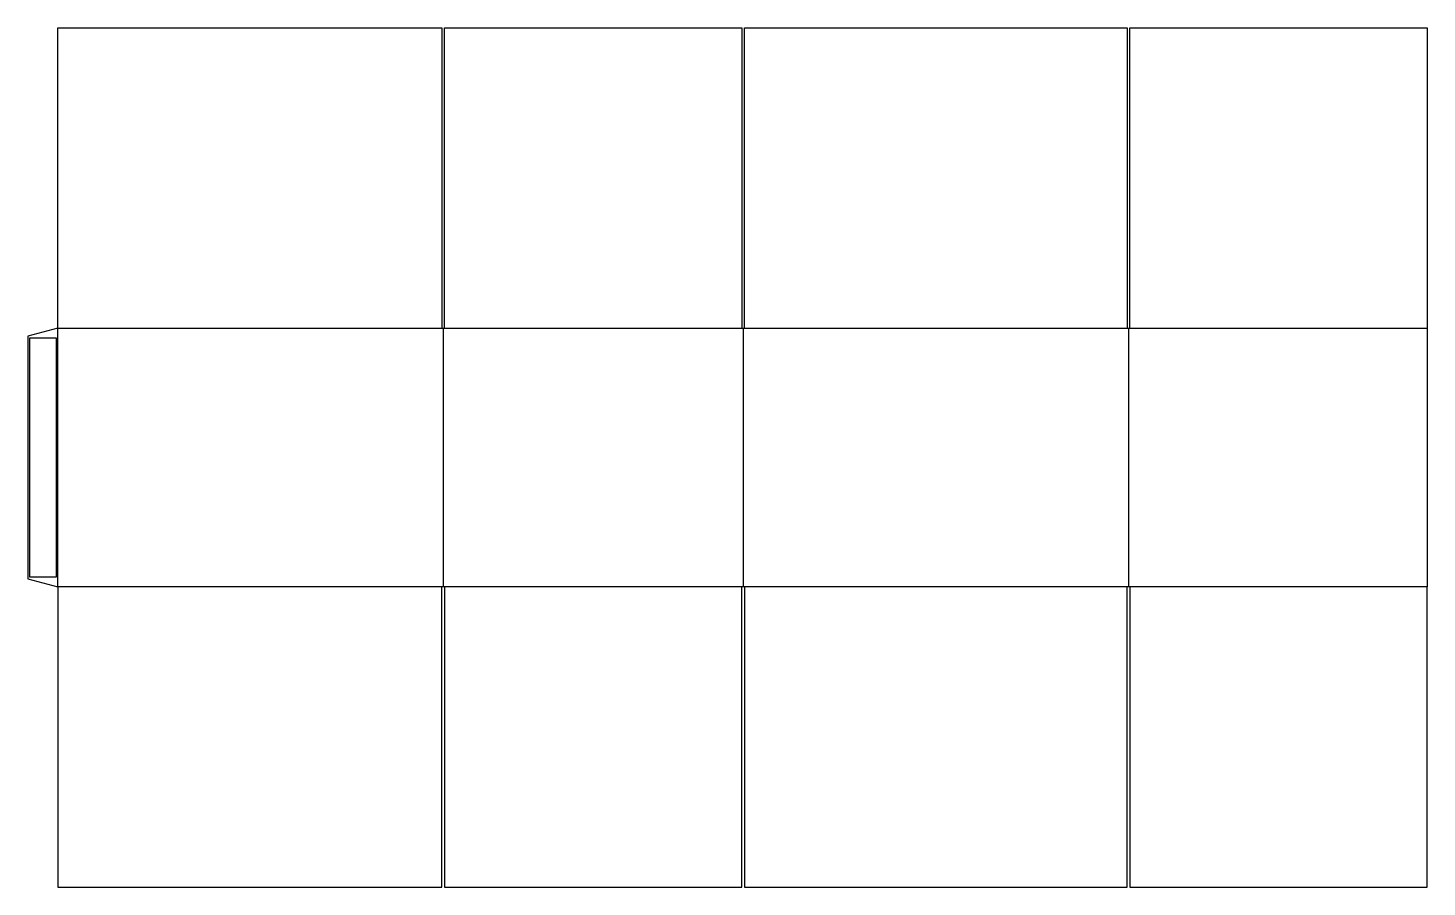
# Model space of a CAD drawing. Header units: millimetres. Extents: x 0 to 1640, y 0 to 1006.
import ezdxf

# ---------------------------------------------------------------- set-up
doc = ezdxf.new("R2010")
doc.units = ezdxf.units.MM
for name, color, linetype in [('CREASE', 5, 'CONTINUOUS'), ('CUT', 1, 'CONTINUOUS'), ('GLUE', 2, 'CONTINUOUS')]:
    doc.layers.add(name, color=color, linetype=linetype)

msp = doc.modelspace()

# ---------------------------------------------------------------- linework, layer by layer
at = {"layer": 'CREASE'}
for p, q in [((35, 351.6), (35, 654.8)), ((35, 654.8), (485, 654.8)), ((486.6, 654.8), (486.6, 351.6)), ((488.2, 654.8), (836.6, 654.8)), ((838.2, 654.8), (838.2, 351.6)), ((839.8, 654.8), (1288.2, 654.8)), ((1289.8, 654.8), (1289.8, 351.6)), ((1291.4, 654.8), (1639.8, 654.8)), ((485, 351.6), (35, 351.6)), ((836.6, 351.6), (488.2, 351.6)), ((1288.2, 351.6), (839.8, 351.6)), ((1639.8, 351.6), (1291.4, 351.6))]:
    msp.add_line(p, q, dxfattribs=at)
at = {"layer": 'CUT'}
for p, q in [((35, 654.8), (35, 1006.4)), ((35, 1006.4), (485, 1006.4)), ((485, 1006.4), (485, 654.8)), ((488.2, 654.8), (488.2, 1006.4)), ((488.2, 1006.4), (836.6, 1006.4)), ((836.6, 1006.4), (836.6, 654.8)), ((839.8, 654.8), (839.8, 1006.4)), ((839.8, 1006.4), (1288.2, 1006.4)), ((1288.2, 1006.4), (1288.2, 654.8)), ((1291.4, 654.8), (1291.4, 1006.4)), ((1291.4, 1006.4), (1639.8, 1006.4)), ((1639.8, 1006.4), (1639.8, 654.8)), ((35, 654.8), (0, 645.422)), ((0, 645.422), (0, 360.978)), ((485, 654.8), (486.6, 654.8)), ((486.6, 654.8), (488.2, 654.8)), ((836.6, 654.8), (838.2, 654.8)), ((838.2, 654.8), (839.8, 654.8)), ((1288.2, 654.8), (1289.8, 654.8)), ((1289.8, 654.8), (1291.4, 654.8)), ((1639.8, 654.8), (1639.8, 351.6)), ((0, 360.978), (35, 351.6)), ((35, 351.6), (35, 0)), ((486.6, 351.6), (485, 351.6)), ((485, 0), (485, 351.6)), ((488.2, 351.6), (486.6, 351.6)), ((488.2, 351.6), (488.2, 0)), ((838.2, 351.6), (836.6, 351.6)), ((836.6, 0), (836.6, 351.6)), ((839.8, 351.6), (838.2, 351.6)), ((839.8, 351.6), (839.8, 0)), ((1289.8, 351.6), (1288.2, 351.6)), ((1288.2, 0), (1288.2, 351.6)), ((1291.4, 351.6), (1289.8, 351.6)), ((1291.4, 351.6), (1291.4, 0)), ((1639.8, 0), (1639.8, 351.6)), ((35, 0), (485, 0)), ((488.2, 0), (836.6, 0)), ((839.8, 0), (1288.2, 0)), ((1291.4, 0), (1639.8, 0))]:
    msp.add_line(p, q, dxfattribs=at)
at = {"layer": 'GLUE'}
for p, q in [((2, 643.422), (33, 643.422)), ((2, 362.978), (2, 643.422)), ((33, 643.422), (33, 362.978)), ((33, 362.978), (2, 362.978))]:
    msp.add_line(p, q, dxfattribs=at)

doc.saveas('drawing.dxf')
